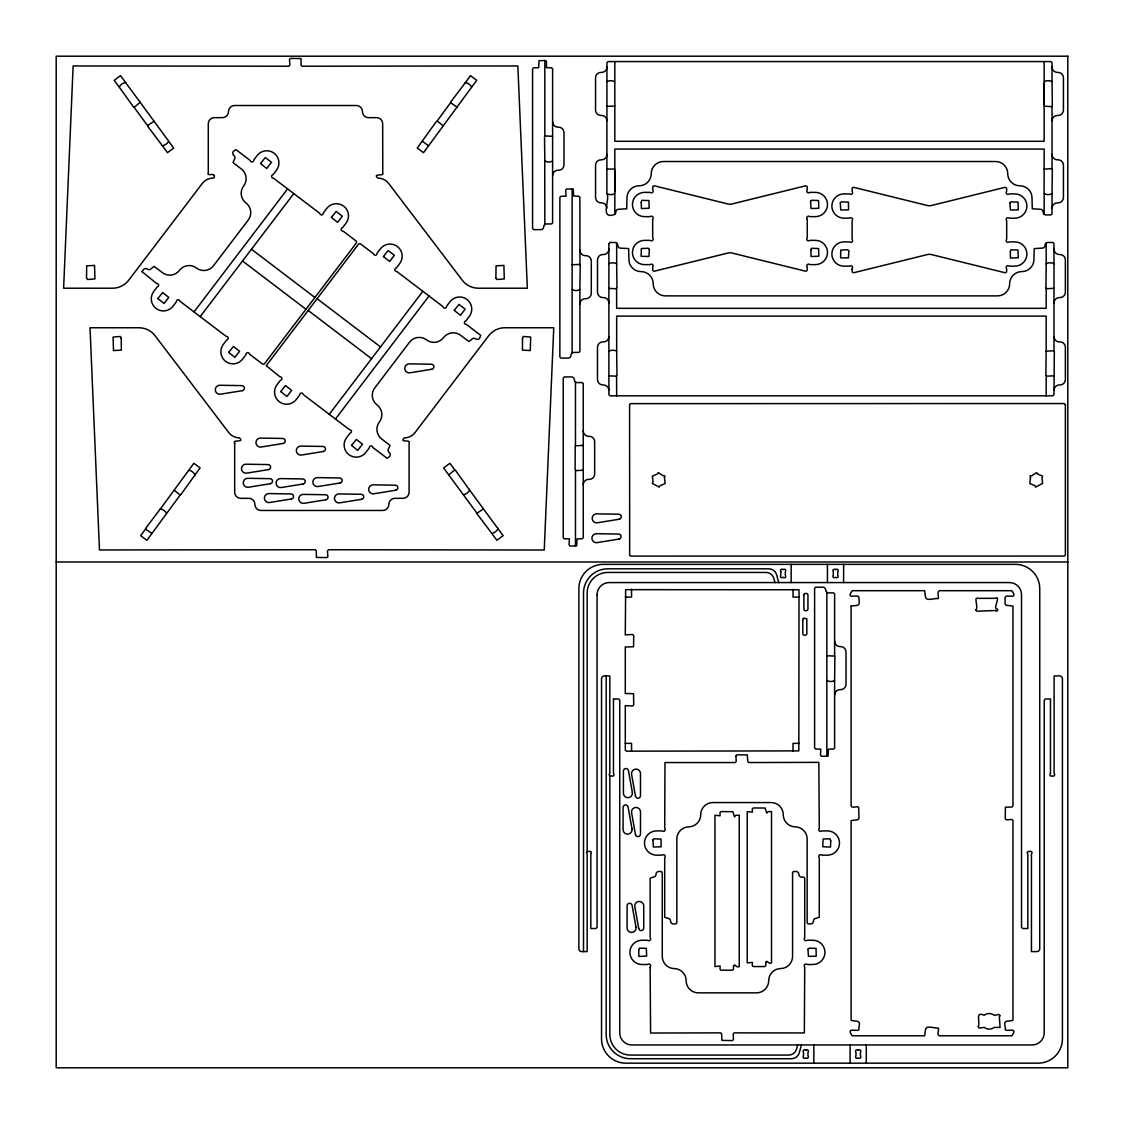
<?xml version="1.0" encoding="UTF-8"?>
<svg xmlns="http://www.w3.org/2000/svg" width="1124" height="1124" viewBox="0 0 1124 1124"><rect width="100%" height="100%" fill="white"/><g stroke="black" fill="none" stroke-linecap="round" stroke-linejoin="round"><path stroke-width="1.5" d="M552.601 136.313L545.618 135.962L544.522 136.805L544.817 159.383C543.609 163.022 554.048 162.868 552.601 159.383L552.601 68.986M572.116 264.772L579.155 264.421L580.195 265.264L579.9 287.842C581.192 291.467 570.823 291.425 572.116 287.842L572.116 188.958M579.97 264.857L579.886 197.304L578.902 196.264L573.647 196.04L573.282 189.155L566.735 188.972L565.751 189.956L566.032 196.152L560.75 196.293L559.878 197.346L559.864 356.884L560.862 358.078L568.168 358.092A2.838 2.838 0 0 0 570.992 355.268A2.838 2.838 0 0 1 573.83 352.43L578.902 352.416L579.9 351.32L579.9 289.556M583.258 430.956L583.244 383.579L582.26 382.61L577.188 382.582A2.838 2.838 0 0 1 574.35 379.757A2.838 2.838 0 0 0 571.526 376.919L564.332 376.933L563.236 378.142L563.236 537.567L564.22 538.761L569.39 538.86L569.095 544.957L570.205 546.053L576.64 545.871L577.076 538.888L582.26 538.761L583.258 537.722L583.258 430.956A5.395 5.395 0 0 0 588.948 436.323A5.395 5.395 0 0 1 594.652 441.704L594.652 473.991A5.381 5.381 0 0 1 589.271 479.372L588.639 479.372A5.381 5.381 0 0 0 583.258 484.753M587.164 851.655L587.164 593.093A20.639 20.639 0 0 1 607.789 572.453L766.034 572.453A8.093 8.093 0 0 1 773.846 578.396L774.984 582.569M606.187 675.917L606.187 1034.431A24.278 24.278 0 0 0 630.466 1058.71L791.479 1058.71A8.093 8.093 0 0 0 799.29 1052.766L801.426 1044.955M1044.154 169.134L1051.305 168.656L1052.331 169.443L1052.05 191.965C1054.115 194.958 1043.508 195.899 1044.098 192.162L1044.154 149.07L614.828 149.07L614.828 192.092C615.699 195.815 605.105 195.112 606.89 192.007L606.932 83.316C604.852 80.338 615.685 79.383 614.828 83.19L614.828 141.287L1044.154 141.287L1044.154 83.19C1043.297 79.383 1054.129 80.338 1052.05 83.316L1052.331 105.839L1051.193 106.64L1044.154 106.162M606.946 81.588L606.946 62.635L608.154 61.567L1050.94 61.567L1052.036 62.747L1052.036 81.588M616.669 351.11L616.669 316.111L1046.191 316.111L1046.149 351.152L1053.258 350.772L1054.326 351.798L1053.975 394.721L1052.766 395.831L609.981 395.817L608.885 394.608L608.885 352.838C606.805 349.395 618.776 349.367 616.669 352.838L616.978 375.29L615.938 376.147L608.955 375.866M608.885 351.11L608.885 265.405C606.805 261.878 618.931 262.061 616.669 265.405L616.978 287.856L615.938 288.713L608.955 288.432M608.885 263.676L608.885 243.683M614.828 81.729L614.828 61.567M625.295 743.371L625.323 750.172L626.504 751.169L798.841 750.888L799.024 589.763L625.647 589.664L625.295 634.835L632.657 634.484L633.739 635.692L633.529 646.792L625.295 646.974L625.295 693.508L633.529 693.677L633.739 704.79L632.657 705.984L625.295 705.647L625.295 743.371L631.562 743.371L631.562 751.169M826.842 655.728L834.893 656.107L834.626 678.798C835.975 682.493 825.536 682.352 826.842 678.798L826.842 592.278M834.626 655.728L834.626 593.964L833.53 592.868L828.557 592.854A2.838 2.838 0 0 1 825.733 590.03A2.838 2.838 0 0 0 822.894 587.192L815.602 587.22L814.605 588.302L814.605 747.839L815.602 749.034L820.773 749.132L820.478 755.23L821.461 756.311L828.009 756.129L828.444 749.16L833.643 749.034L834.626 747.994L834.626 680.512M1044.154 214.263L1044.154 193.553M1052.036 168.993L1052.036 106.288M1053.989 288.362L1046.922 288.713L1045.91 287.913L1046.191 265.405C1043.999 261.92 1056.167 261.892 1053.989 265.405L1053.989 351.11M140.191 102.312L126.576 83.935C126.633 80.029 116.489 86.436 120.296 88.543L133.405 106.85L134.81 106.822L140.191 102.312L167.631 139.755C171.48 141.947 161.013 148.199 161.35 144.364L147.778 126.394L148.227 125.073L154.072 121.266M448.715 474.946L462.329 493.338C463.439 497.567 472.277 489.628 468.61 488.715L455.585 470.492L454.194 470.366L448.715 474.89L443.643 467.921L449.909 463.313L455.051 470.225M608.885 243.669L609.868 242.489L614.954 242.475A2.838 2.838 0 0 1 617.779 245.299A2.838 2.838 0 0 0 620.617 248.137L628.639 248.587L628.906 259.461A12.139 12.139 0 0 0 641.059 271.601A12.139 12.139 0 0 1 653.213 283.74A12.139 12.139 0 0 0 665.352 295.879L997.522 295.879A12.139 12.139 0 0 0 1009.661 283.74A12.139 12.139 0 0 1 1021.8 271.601A12.139 12.139 0 0 0 1033.954 259.461L1034.221 248.587L1042.243 248.137A2.838 2.838 0 0 0 1045.081 245.299A2.838 2.838 0 0 1 1047.919 242.475L1052.991 242.489L1053.933 243.346L1053.989 263.676M483.461 508.919L477.574 512.825L477.222 514.061L490.795 532.031C491.722 536.246 500.812 528.224 497.061 527.423L469.621 490.106M119.285 87.166L114.227 80.296L120.507 75.673L125.621 82.558M168.628 141.245L173.728 148.045L167.448 152.667L162.474 145.755M797.661 1044.955L796.509 1049.114A8.093 8.093 0 0 1 788.711 1055.071L630.466 1055.071A20.639 20.639 0 0 1 609.826 1034.431L609.826 775.869M443.221 125.86L437.742 121.406L436.351 121.518L417.243 148.045L423.523 152.667L470.661 88.543C474.426 86.393 464.17 80.071 464.395 83.935L450.836 101.848L451.174 103.155L457.061 107.047M436.955 121.251L450.78 102.439M465.406 82.544L470.464 75.673L476.731 80.296L471.687 87.166M145.684 528.8L140.626 535.67L146.907 540.293L165.565 514.918C169.401 512.614 158.92 506.46 159.285 510.31L145.713 528.266L146.064 529.516L151.951 533.422M160.409 508.905L187.75 471.602C188.902 467.359 197.669 475.382 194.087 476.211L180.908 494.532L179.517 494.49L174.164 490.204M188.762 470.225L193.848 463.313L200.128 467.921L195.042 474.834M166.577 513.528L180.416 494.715M194.002 311.91L287.589 188.888M200.198 316.631L293.786 193.609M329.248 414.32L422.835 291.299M335.444 419.027L429.031 296.005M614.828 106.162L606.946 106.288M1046.149 351.152L1045.896 375.29L1046.922 376.147L1053.989 375.795M583.173 445.385L575.221 445.835L575.109 469.382L576.219 470.591L583.258 470.239M606.904 169.036L614.786 169.078M616.584 288.432L616.669 308.327L1046.191 308.327L1046.191 288.362M616.584 375.866L616.669 395.831M1046.191 263.676L1046.191 243.051M428.497 145.755L422.343 141.245M56.2 562L1067.8 562M625.295 597.097L631.562 597.097L631.562 589.313M799.29 597.097L793.024 597.097L793.024 589.313M799.29 743.371L793.024 743.371L793.024 751.169M317.066 298.661L380.516 346.923M251.467 249.233L314.903 297.495M308.131 310.421L371.566 358.682M242.517 260.993L305.967 309.255M544.747 161.013L544.817 224.547M498.087 528.8L503.131 535.67L496.864 540.293L491.806 533.422M463.341 494.715L477.18 513.528M133.911 107.047L147.75 125.86M778.763 582.569L776.614 574.757A8.093 8.093 0 0 0 768.816 568.814L607.789 568.814A24.278 24.278 0 0 0 583.511 593.093L583.511 951.592M552.601 68.943L551.715 67.819L546.419 67.665L546.517 61.483L545.323 60.499L538.986 60.696L538.705 67.735L533.563 67.791L532.579 68.887L532.579 228.523L533.675 229.633L540.869 229.633A2.838 2.838 0 0 0 543.707 226.795A2.838 2.838 0 0 1 546.531 223.971L551.617 223.943L552.601 222.861L552.601 161.097M1052.036 193.693L1051.994 214.052L1050.94 214.923L1045.966 214.923A2.838 2.838 0 0 1 1043.142 212.099A2.838 2.838 0 0 0 1040.304 209.261L1032.282 208.811L1032.015 197.936A12.139 12.139 0 0 0 1019.875 185.797A12.139 12.139 0 0 1 1007.736 173.658A12.139 12.139 0 0 0 995.597 161.519L663.385 161.519A12.139 12.139 0 0 0 651.246 173.658A12.139 12.139 0 0 1 639.106 185.797A12.139 12.139 0 0 0 626.967 197.936L626.7 208.811L618.678 209.261A2.838 2.838 0 0 0 615.84 212.099A2.838 2.838 0 0 1 613.016 214.923C599.963 218.702 610.36 198.737 606.946 193.693M1046.191 375.795L1046.191 395.831M1044.154 61.567L1044.154 81.729M1044.266 83.316L1044.266 104.56M866.295 1044.955L866.295 1063.164M850.109 1044.955L850.109 1063.164M843.618 564.36L843.618 582.569M827.433 564.36L827.433 582.569M826.842 680.512L826.842 756.326M813.846 1044.955L813.846 1063.164M791.17 564.36L791.17 582.569M616.669 243.051L616.669 263.676M614.716 170.722L614.716 191.965M614.828 193.553L614.828 214.263M575.474 382.005L575.474 445.455M575.474 470.239L575.474 546.067M572.116 289.556L572.116 353.006M544.817 60.499L544.817 136.313M579.9 250.273A5.381 5.381 0 0 0 585.281 255.654L585.913 255.654A5.381 5.381 0 0 1 591.294 261.021L591.294 293.308A5.395 5.395 0 0 1 585.59 298.689A5.395 5.395 0 0 0 579.9 304.07M552.601 121.799A5.381 5.381 0 0 0 557.982 127.181L558.614 127.181A5.381 5.381 0 0 1 563.995 132.562L563.995 164.849A5.395 5.395 0 0 1 558.291 170.23A5.395 5.395 0 0 0 552.601 175.611M834.626 641.214A5.395 5.395 0 0 0 840.331 646.595A5.395 5.395 0 0 1 846.021 651.976L846.021 684.263A5.381 5.381 0 0 1 840.64 689.644L840.007 689.644A5.381 5.381 0 0 0 834.64 695.025M608.885 390.323A5.395 5.395 0 0 0 603.181 384.942A5.395 5.395 0 0 1 597.49 379.561L597.49 347.288A5.381 5.381 0 0 1 602.871 341.907L603.504 341.907A5.381 5.381 0 0 0 608.885 336.526M608.885 302.96A5.395 5.395 0 0 0 603.181 297.579A5.395 5.395 0 0 1 597.49 292.198L597.49 259.911A5.381 5.381 0 0 1 602.871 254.53L603.504 254.53A5.381 5.381 0 0 0 608.885 249.149M1053.989 336.638A5.381 5.381 0 0 0 1059.37 341.907L1059.988 341.907A5.381 5.381 0 0 1 1065.369 347.288L1065.369 379.561A5.395 5.395 0 0 1 1059.679 384.942A5.395 5.395 0 0 0 1053.989 390.323M1053.989 249.275A5.381 5.381 0 0 0 1059.37 254.53L1059.988 254.53A5.381 5.381 0 0 1 1065.369 259.911L1065.369 292.198A5.395 5.395 0 0 1 1059.679 297.579A5.395 5.395 0 0 0 1053.989 302.96M606.932 208.123A5.381 5.381 0 0 0 601.565 202.868L600.933 202.868A5.381 5.381 0 0 1 595.551 197.487L595.551 165.2A5.395 5.395 0 0 1 601.242 159.819A5.395 5.395 0 0 0 606.946 154.438M606.932 120.718A5.381 5.381 0 0 0 601.565 115.463L600.933 115.463A5.381 5.381 0 0 1 595.551 110.082L595.551 77.795A5.395 5.395 0 0 1 601.242 72.414A5.395 5.395 0 0 0 606.946 67.033M1052.036 154.438A5.395 5.395 0 0 0 1057.74 159.819A5.395 5.395 0 0 1 1063.43 165.2L1063.43 197.487A5.381 5.381 0 0 1 1058.049 202.868L1057.417 202.868A5.381 5.381 0 0 0 1052.036 208.249M1052.05 67.033A5.395 5.395 0 0 0 1057.74 72.414A5.395 5.395 0 0 1 1063.43 77.795L1063.43 110.082A5.381 5.381 0 0 1 1058.049 115.463L1057.417 115.463A5.381 5.381 0 0 0 1052.05 120.718M121.251 338.408L121.336 350.154L113.482 350.548L113.088 337.045L120.507 336.483L121.251 338.408M157.838 298.548L164.048 303.494L168.783 297.396L162.671 292.563L157.838 298.548M214.347 175.639L214.291 177.55L213.138 178.07A13.6 13.6 0 0 0 202.32 183.423L128.684 280.227A20.232 20.232 0 0 1 112.583 288.208L63.618 288.208L73.13 65.951L288.742 66.232L289.908 65.15L289.458 59.263L290.624 58.378L301.007 58.574L301.063 65.206L302.23 66.232L517.841 65.951L527.353 288.208L478.388 288.208A20.232 20.232 0 0 1 462.287 280.227L388.651 183.423A13.6 13.6 0 0 0 377.833 178.07C371.988 172.829 384.773 176.777 382.764 172.843L382.68 123.724A6.07 6.07 0 0 0 376.61 117.655L368.517 117.655A6.07 6.07 0 0 1 362.448 111.585A6.07 6.07 0 0 0 356.378 105.515L234.579 105.515A6.07 6.07 0 0 0 228.509 111.585A6.07 6.07 0 0 1 222.44 117.655L214.347 117.655A6.07 6.07 0 0 0 208.277 123.724L208.277 172.759C206.17 176.609 213.855 172.801 214.347 175.639M228.664 352.43L234.874 357.362L239.595 351.278L233.399 346.445L228.664 352.43M234.677 443.207L234.677 492.256A6.07 6.07 0 0 0 240.747 498.325L248.84 498.325A6.07 6.07 0 0 1 254.909 504.395A6.07 6.07 0 0 0 260.979 510.465L382.778 510.465A6.07 6.07 0 0 0 388.848 504.395A6.07 6.07 0 0 1 394.917 498.325L403.01 498.325A6.07 6.07 0 0 0 409.08 492.256L409.08 443.207C411.567 438.894 398.767 443.32 404.219 437.896A13.6 13.6 0 0 0 415.051 432.543L488.687 335.739A20.232 20.232 0 0 1 504.788 327.758L553.753 327.758L544.241 550.015L328.615 549.734L327.449 550.83L327.899 556.703L326.733 557.588L316.364 557.392L316.308 550.76L315.142 549.734L99.474 549.959L90.018 327.758L138.969 327.758A20.232 20.232 0 0 1 155.084 335.739L228.72 432.543A13.6 13.6 0 0 0 239.538 437.896C244.92 443.179 232.022 438.964 234.677 443.207M260.557 163.528L266.753 168.474L271.474 162.263L265.278 157.557L260.557 163.528M280.733 391.559L286.929 396.491L291.65 390.295L285.454 385.574L280.733 391.559M331.369 217.41L337.579 222.341L342.314 216.258L336.216 211.424L331.369 217.41M351.545 445.427L357.755 450.373L362.476 444.163L356.392 439.442L351.559 445.315M383.439 256.539L389.649 261.471L394.355 255.274L388.159 250.554L383.439 256.539M454.265 310.407L460.475 315.352L465.181 309.142L458.985 304.435L454.279 310.294M522.505 338.408L522.435 350.154L530.275 350.548L530.668 337.045L523.25 336.483L522.505 338.408M597.069 594.708L597.069 927.314L595.959 928.522L590.803 928.536L590.803 853.903A1.419 1.419 0 0 0 591.069 851.922A1.419 1.419 0 0 0 589.074 851.655L588.878 851.655A1.419 1.419 0 0 0 586.897 851.922A1.419 1.419 0 0 0 587.164 853.903L587.164 951.592L581.698 951.592A2.838 2.838 0 0 1 578.86 948.768L578.86 588.639A24.278 24.278 0 0 1 603.138 564.36L1015.464 564.36A24.278 24.278 0 0 1 1039.742 588.639L1039.742 948.768A2.838 2.838 0 0 1 1036.918 951.592L1031.453 951.592L1031.453 853.903A1.419 1.419 0 0 0 1031.72 851.922A1.419 1.419 0 0 0 1029.739 851.655L1029.528 851.655A1.419 1.419 0 0 0 1027.547 851.922A1.419 1.419 0 0 0 1027.814 853.903L1027.814 928.536L1022.756 928.536L1021.533 927.314L1021.533 594.708A12.139 12.139 0 0 0 1009.394 582.569L609.208 582.569A12.139 12.139 0 0 0 597.069 594.708M613.465 698.988L613.465 773.621A1.419 1.419 0 0 1 613.732 775.602A1.419 1.419 0 0 1 611.751 775.869L611.54 775.869A1.419 1.419 0 0 1 609.559 775.602A1.419 1.419 0 0 1 609.826 773.621L609.826 675.917L604.361 675.917A2.838 2.838 0 0 0 601.537 678.756L601.537 1038.885A24.278 24.278 0 0 0 625.815 1063.164L1038.14 1063.164A24.278 24.278 0 0 0 1062.419 1038.885L1062.419 678.756A2.838 2.838 0 0 0 1059.581 675.917L1054.115 675.917L1054.115 773.621A1.419 1.419 0 0 1 1054.382 775.602A1.419 1.419 0 0 1 1052.401 775.869L1052.205 775.869A1.419 1.419 0 0 1 1050.209 775.602A1.419 1.419 0 0 1 1050.476 773.621L1050.476 698.988L1045.306 698.988L1044.21 700.196L1044.21 1032.816A12.139 12.139 0 0 1 1032.071 1044.955L631.885 1044.955A12.139 12.139 0 0 1 619.745 1032.816L619.745 700.196L618.748 699.002L613.465 698.988M638.713 950.202L638.882 956.412L646.637 956.102L646.328 948.347L639.317 948.164L638.713 950.202M641.242 202.334L641.425 208.544L649.18 208.235L648.955 200.55L641.734 200.325L641.242 202.334M650.136 967.581L650.585 1033.04L720.568 1032.858L721.65 1033.869L721.903 1040.388L732.286 1040.599L733.452 1039.714L733.199 1033.925L734.281 1032.858L804.348 1032.956L804.714 967.581A1.756 1.756 0 0 0 804.447 966.668A1.756 1.756 0 0 1 806.863 964.266A1.756 1.756 0 0 0 807.777 964.518L812.807 964.518A12.139 12.139 0 0 0 824.946 952.379A12.139 12.139 0 0 0 812.807 940.24L807.777 940.24A1.756 1.756 0 0 0 806.863 940.493A1.756 1.756 0 0 1 804.461 938.09A1.756 1.756 0 0 0 804.714 937.177L804.714 878.336L804.053 877.254L801.679 877.113A2.838 2.838 0 0 1 798.841 874.289A2.838 2.838 0 0 0 796.017 871.451L793.333 871.536L792.575 872.674L792.575 956.426A12.139 12.139 0 0 1 780.632 968.565A12.139 12.139 0 0 0 768.704 980.704A12.139 12.139 0 0 1 756.564 992.843L698.285 992.843A12.139 12.139 0 0 1 686.146 980.704A12.139 12.139 0 0 0 674.217 968.565A12.139 12.139 0 0 1 662.275 956.426L662.275 872.674L661.516 871.536L658.833 871.451A2.838 2.838 0 0 0 656.009 874.289A2.838 2.838 0 0 1 653.17 877.113L650.136 878.223L650.136 937.177A1.756 1.756 0 0 0 650.389 938.09A1.756 1.756 0 0 1 647.986 940.493A1.756 1.756 0 0 0 647.073 940.24L642.043 940.24A12.139 12.139 0 0 0 629.904 952.379A12.139 12.139 0 0 0 642.043 964.518L647.073 964.518A1.756 1.756 0 0 0 647.986 964.266A1.756 1.756 0 0 1 650.389 966.668A1.756 1.756 0 0 0 650.136 967.581M664.467 477.897L665.155 483.517L659.943 485.737L659.212 487.128L652.299 483.404L653.044 481.76L652.356 476.126L657.568 473.907L658.228 472.558L663.286 475.845L664.902 475.817L664.467 477.897M735.925 756.031L736.22 761.482L735.068 762.55L664.972 762.55L664.706 827.812A1.756 1.756 0 0 0 664.958 828.725A1.756 1.756 0 0 1 662.556 831.142A1.756 1.756 0 0 0 661.643 830.889L656.613 830.889A12.139 12.139 0 0 0 644.473 843.028A12.139 12.139 0 0 0 656.613 855.167L661.643 855.167A1.756 1.756 0 0 0 662.556 854.914A1.756 1.756 0 0 1 664.958 857.317A1.756 1.756 0 0 0 664.706 858.23L664.706 917.184L667.74 918.294A2.838 2.838 0 0 1 670.578 921.118A2.838 2.838 0 0 0 673.402 923.956L676.072 923.872L676.845 922.734L676.845 838.982A12.139 12.139 0 0 1 688.787 826.842A12.139 12.139 0 0 0 700.716 814.703A12.139 12.139 0 0 1 712.855 802.564L771.12 802.564A12.139 12.139 0 0 1 783.259 814.703A12.139 12.139 0 0 0 795.202 826.842A12.139 12.139 0 0 1 807.144 838.982L807.144 922.734L807.903 923.872L810.573 923.956A2.838 2.838 0 0 0 813.411 921.118A2.838 2.838 0 0 1 816.249 918.294L819.27 917.184L819.284 858.23A1.756 1.756 0 0 0 819.017 857.317A1.756 1.756 0 0 1 821.433 854.914A1.756 1.756 0 0 0 822.346 855.167L827.362 855.167A12.139 12.139 0 0 0 839.502 843.028A12.139 12.139 0 0 0 827.362 830.889L822.346 830.889A1.756 1.756 0 0 0 821.433 831.142A1.756 1.756 0 0 1 819.017 828.725A1.756 1.756 0 0 0 819.284 827.812L818.834 762.367L748.851 762.55L747.769 761.538L747.291 754.892L736.908 754.836L735.925 756.031M780.857 571.624L780.857 575.305A1.419 1.419 0 0 0 780.857 577.3A1.419 1.419 0 0 0 782.852 577.3L783.302 577.3A1.419 1.419 0 0 0 785.311 577.3A1.419 1.419 0 0 0 785.311 575.305L785.311 571.624A1.419 1.419 0 0 0 785.311 569.615A1.419 1.419 0 0 0 783.302 569.615L782.852 569.615A1.419 1.419 0 0 0 780.857 569.615A1.419 1.419 0 0 0 780.857 571.624M802.803 619.282L802.803 633.852C802.957 635.734 806.709 635.734 806.849 633.852L806.807 618.945L803.913 618.074L802.803 619.169M803.899 594.765L803.899 609.334C804.039 611.231 807.791 611.231 807.945 609.334L807.945 594.765C807.791 592.868 804.053 592.91 803.899 594.765M807.257 219.714L807.257 237.29A1.756 1.756 0 0 1 807.004 238.204A1.756 1.756 0 0 0 809.406 240.62A1.756 1.756 0 0 1 810.32 240.353L815.35 240.353A12.139 12.139 0 0 1 827.489 252.493A12.139 12.139 0 0 1 815.35 264.632L810.32 264.632A1.756 1.756 0 0 1 809.406 264.379A1.756 1.756 0 0 0 807.004 266.795A1.756 1.756 0 0 1 807.257 267.709L807.187 270.462L805.81 271.249L731.907 253.012A8.093 8.093 0 0 0 728.029 253.012L654.182 271.235L652.777 270.519L652.679 267.709A1.756 1.756 0 0 1 652.932 266.795A1.756 1.756 0 0 0 650.529 264.379A1.756 1.756 0 0 1 649.616 264.632L644.586 264.632A12.139 12.139 0 0 1 632.447 252.493A12.139 12.139 0 0 1 644.586 240.353L649.616 240.353A1.756 1.756 0 0 1 650.529 240.62A1.756 1.756 0 0 0 652.932 238.204A1.756 1.756 0 0 1 652.679 237.29L652.679 219.714A1.756 1.756 0 0 1 652.932 218.801A1.756 1.756 0 0 0 650.529 216.398A1.756 1.756 0 0 1 649.616 216.651L644.586 216.651A12.139 12.139 0 0 1 632.447 204.512A12.139 12.139 0 0 1 644.586 192.373L649.616 192.373A1.756 1.756 0 0 1 650.529 192.625A1.756 1.756 0 0 0 652.932 190.223A1.756 1.756 0 0 1 652.679 189.31L652.777 186.486L654.126 185.769L728.029 203.992A8.093 8.093 0 0 0 731.907 203.992L805.81 185.769L807.158 186.486L807.257 189.31A1.756 1.756 0 0 1 807.004 190.223A1.756 1.756 0 0 0 809.406 192.625A1.756 1.756 0 0 1 810.32 192.373L815.35 192.373A12.139 12.139 0 0 1 827.489 204.512A12.139 12.139 0 0 1 815.35 216.651L810.32 216.651A1.756 1.756 0 0 1 809.406 216.398A1.756 1.756 0 0 0 807.004 218.801A1.756 1.756 0 0 1 807.257 219.714M810.896 250.315L811.064 256.525L818.834 256.216L818.609 248.53L811.388 248.306L810.896 250.315M830.706 840.85L830.538 847.06L822.782 846.751L823.091 838.982L830.102 838.799L830.706 840.85M851.107 606.117L851.107 805.852C851.795 809.294 859.677 804.573 858.708 808.367C858.778 821.728 860.956 819.031 851.107 820.618L851.107 1020.367C857.275 1021.913 861.167 1019.356 858.722 1028.362C861.054 1033.659 844.307 1025.481 852.329 1035.794L924.659 1035.794C925.965 1027.42 923.914 1025.805 936.517 1028.095C941.406 1026.437 935.449 1035.12 939.425 1035.794L1011.755 1035.794C1019.777 1025.481 1002.692 1033.63 1005.46 1028.263C1003.086 1019.327 1006.697 1021.913 1012.963 1020.367L1012.963 820.618L1011.979 819.424L1006.331 819.86L1005.235 818.651L1005.404 807.215L1011.979 807.046L1012.963 805.852L1012.963 606.117C1003.634 604.459 1005.334 607.325 1005.081 597.645C1005.446 593.135 1019.004 600.694 1011.867 590.69L939.425 590.69C935.871 591.828 940.957 600.708 936.545 598.418C924.069 600.609 925.951 599.303 924.659 590.69L852.329 590.69C844.475 600.876 859.537 592.812 858.891 597.898C859.958 606.651 858.764 605.091 851.121 606.005M852.104 269.226L852.203 272.05L853.538 272.781L927.455 254.544A8.093 8.093 0 0 1 931.332 254.544L1005.235 272.781L1006.584 272.05L1006.683 269.226A1.756 1.756 0 0 0 1006.416 268.313A1.756 1.756 0 0 1 1008.832 265.91A1.756 1.756 0 0 0 1009.745 266.163L1014.761 266.163A12.139 12.139 0 0 0 1026.9 254.024A12.139 12.139 0 0 0 1014.761 241.885L1009.745 241.885A1.756 1.756 0 0 0 1008.832 242.138A1.756 1.756 0 0 1 1006.416 239.735A1.756 1.756 0 0 0 1006.683 238.822L1006.683 221.245A1.756 1.756 0 0 0 1006.416 220.332A1.756 1.756 0 0 1 1008.832 217.93A1.756 1.756 0 0 0 1009.745 218.182L1014.761 218.182A12.139 12.139 0 0 0 1026.9 206.043A12.139 12.139 0 0 0 1014.761 193.904L1009.745 193.904A1.756 1.756 0 0 0 1008.832 194.157A1.756 1.756 0 0 1 1006.416 191.754A1.756 1.756 0 0 0 1006.683 190.841L1006.584 188.017L1005.165 187.301L931.332 205.523A8.093 8.093 0 0 1 927.455 205.523L853.538 187.287L852.203 188.017L852.104 190.841A1.756 1.756 0 0 0 852.357 191.754A1.756 1.756 0 0 1 849.955 194.157A1.756 1.756 0 0 0 849.041 193.904L844.012 193.904A12.139 12.139 0 0 0 831.872 206.043A12.139 12.139 0 0 0 844.012 218.182L849.041 218.182A1.756 1.756 0 0 0 849.955 217.93A1.756 1.756 0 0 1 852.357 220.332A1.756 1.756 0 0 0 852.104 221.245L852.104 238.822A1.756 1.756 0 0 0 852.357 239.735A1.756 1.756 0 0 1 849.955 242.138A1.756 1.756 0 0 0 849.041 241.885L844.012 241.885A12.139 12.139 0 0 0 831.872 254.024A12.139 12.139 0 0 0 844.012 266.163L849.041 266.163A1.756 1.756 0 0 0 849.955 265.91A1.756 1.756 0 0 1 852.357 268.313A1.756 1.756 0 0 0 852.104 269.226M975.787 609.967L976.953 611.217L995.428 610.515C996.524 612.552 998.997 609.587 997.086 608.927C992.408 609.306 1001.4 594.793 995.457 598.305L978.105 598.375C973.047 596.001 979.004 608.196 975.801 609.896M978.259 1026.844L979.355 1028.095L984.273 1027.392A7.896 7.896 0 0 0 994.192 1027.392L1000.079 1027.434L999.348 1016.925L1000.205 1015.717L999.039 1014.551L994.192 1015.253A7.896 7.896 0 0 0 984.273 1015.253C974.564 1011.277 980.549 1020.929 978.259 1026.844M1010.321 251.846L1010.49 258.056L1018.26 257.747L1017.937 249.992L1010.926 249.795L1010.321 251.846M1030.483 477.897L1029.795 483.517L1035.007 485.737L1035.668 487.099L1042.65 483.404L1041.906 477.897L1042.594 476.126L1037.382 473.907L1036.721 472.558L1031.663 475.845L1030.104 475.775L1030.483 477.897M1065.369 404.766L1065.369 554.891L1064.498 556.057L630.789 556.099L629.665 555.326L629.581 404.766L630.339 403.642L1064.161 403.544L1065.369 404.766M733.494 966.106L733.565 969.239L732.384 970.223L720.948 970.195L720.02 969.352L720.091 965.994L714.962 966.57L714.962 815.237L720.091 815.827L719.992 812.582L721.06 811.598L732.834 811.683L734.478 816.853L735.869 815.307L739.241 815.237L739.241 966.57C736.009 968.523 735.012 962.706 733.494 966.036M765.767 962.453L765.823 965.699L764.671 966.57L753.235 966.542L752.279 965.586L752.434 962.383L747.235 962.931L747.235 811.584L752.363 812.174L752.279 808.929L753.347 807.959L765.107 808.03L766.751 813.214L768.128 811.584L771.514 811.584L771.514 962.931C768.479 964.87 766.947 959.025 765.781 962.383M142.074 271.713L156.208 283.164A1.756 1.756 0 0 0 157.093 283.501A1.756 1.756 0 0 1 157.543 286.887A1.756 1.756 0 0 0 156.784 287.463L153.749 291.453A12.139 12.139 0 0 0 156.067 308.468A12.139 12.139 0 0 0 173.068 306.149L176.117 302.159A1.756 1.756 0 0 0 176.468 301.274A1.756 1.756 0 0 1 179.84 300.81A1.756 1.756 0 0 0 180.416 301.569L225.783 336.076A1.756 1.756 0 0 0 226.655 336.427A1.756 1.756 0 0 1 227.118 339.813A1.756 1.756 0 0 0 226.36 340.375L223.325 344.38A12.139 12.139 0 0 0 225.629 361.394A12.139 12.139 0 0 0 242.643 359.076L245.692 355.086A1.756 1.756 0 0 0 246.03 354.2A1.756 1.756 0 0 1 249.416 353.737A1.756 1.756 0 0 0 249.978 354.496L262.763 364.218L264.379 363.923L356.561 242.742L356.35 241.196L343.565 231.474A1.756 1.756 0 0 0 342.68 231.123A1.756 1.756 0 0 1 342.23 227.75A1.756 1.756 0 0 0 342.989 227.174L346.023 223.17A12.139 12.139 0 0 0 343.719 206.17A12.139 12.139 0 0 0 326.705 208.474L323.656 212.478A1.756 1.756 0 0 0 323.319 213.363A1.756 1.756 0 0 1 319.933 213.813A1.756 1.756 0 0 0 319.357 213.054L274.003 178.547A1.756 1.756 0 0 0 273.118 178.196A1.756 1.756 0 0 1 272.654 174.824A1.756 1.756 0 0 0 273.413 174.248L276.448 170.258A12.139 12.139 0 0 0 274.144 153.243A12.139 12.139 0 0 0 257.129 155.548L254.094 159.552A1.756 1.756 0 0 0 253.743 160.437A1.756 1.756 0 0 1 250.357 160.887A1.756 1.756 0 0 0 249.795 160.142L235.942 149.632L233.328 151.417A2.838 2.838 0 0 0 233.862 155.393A2.838 2.838 0 0 1 234.41 159.369L233.047 162.601L241.337 168.965A12.139 12.139 0 0 1 243.655 185.966A12.139 12.139 0 0 0 245.973 202.98A12.139 12.139 0 0 1 248.292 219.995L213.504 265.728A12.139 12.139 0 0 1 196.475 268.032A12.139 12.139 0 0 0 179.461 270.35A12.139 12.139 0 0 1 162.46 272.654L154.114 266.374L151.361 268.538A2.838 2.838 0 0 1 147.385 269.072A2.838 2.838 0 0 0 143.422 269.62L142.074 271.713M266.304 365.736L279.469 376.442A1.756 1.756 0 0 0 280.354 376.793A1.756 1.756 0 0 1 280.817 380.179A1.756 1.756 0 0 0 280.059 380.741L277.01 384.745A12.139 12.139 0 0 0 279.328 401.76A12.139 12.139 0 0 0 296.329 399.442L299.377 395.437A1.756 1.756 0 0 0 299.729 394.566A1.756 1.756 0 0 1 303.101 394.103A1.756 1.756 0 0 0 303.677 394.861L349.044 429.368A1.756 1.756 0 0 0 349.929 429.719A1.756 1.756 0 0 1 350.379 433.091A1.756 1.756 0 0 0 349.62 433.667L346.585 437.672A12.139 12.139 0 0 0 348.89 454.672A12.139 12.139 0 0 0 365.904 452.368L368.953 448.364A1.756 1.756 0 0 0 369.29 447.478A1.756 1.756 0 0 1 372.676 447.029A1.756 1.756 0 0 0 373.252 447.788L387.092 458.297L389.705 456.499A2.838 2.838 0 0 0 389.171 452.522A2.838 2.838 0 0 1 388.637 448.56L390.056 445.427L381.696 438.964A12.139 12.139 0 0 1 379.378 421.95A12.139 12.139 0 0 0 377.074 404.935A12.139 12.139 0 0 1 374.756 387.921L409.543 342.188A12.139 12.139 0 0 1 426.558 339.884A12.139 12.139 0 0 0 443.573 337.579A12.139 12.139 0 0 1 460.587 335.261L468.933 341.555L471.687 339.378A2.838 2.838 0 0 1 475.649 338.844A2.838 2.838 0 0 0 479.625 338.31L480.651 335.303L466.825 324.766A1.756 1.756 0 0 0 465.954 324.415A1.756 1.756 0 0 1 465.491 321.028A1.756 1.756 0 0 0 466.249 320.466L469.284 316.462A12.139 12.139 0 0 0 466.98 299.448A12.139 12.139 0 0 0 449.965 301.766L446.916 305.77A1.756 1.756 0 0 0 446.579 306.641A1.756 1.756 0 0 1 443.193 307.105A1.756 1.756 0 0 0 442.631 306.346L397.264 271.839A1.756 1.756 0 0 0 396.379 271.488A1.756 1.756 0 0 1 395.915 268.116A1.756 1.756 0 0 0 396.674 267.54L399.723 263.536A12.139 12.139 0 0 0 397.404 246.535A12.139 12.139 0 0 0 380.39 248.84L377.355 252.844A1.756 1.756 0 0 0 377.004 253.729A1.756 1.756 0 0 1 373.632 254.179A1.756 1.756 0 0 0 373.056 253.42L360.27 243.711L358.725 243.908L266.318 365.609M86.52 278.204L87.644 279.511L94.936 278.921L94.542 265.419L86.689 265.826L86.52 278.204M495.867 278.204L496.977 279.511L504.283 278.921L503.889 265.419L496.035 265.826L495.867 278.204M649.391 249.458L648.955 256.469L641.172 256.314L641.326 248.53L648.309 248.249L649.391 249.458M810.544 201.351L810.98 208.488L818.764 208.333L818.609 200.55L811.626 200.269L810.559 201.224M840.316 202.882L840.752 210.005L848.536 209.851L848.465 202.151L841.398 201.8L840.316 202.882M848.817 250.989L848.465 257.916L840.597 257.832L840.752 250.062L847.735 249.781L848.817 250.989M1009.97 202.882L1010.406 210.005L1018.189 209.851L1018.119 202.151L1011.052 201.8L1009.97 202.882M652.932 839.867L653.353 846.99L661.137 846.836L661.067 839.136L654.013 838.785L652.932 839.867M808.001 949.218L808.437 956.355L816.221 956.201L816.066 948.417L809.083 948.136L808.001 949.218M242.334 390.66L220.501 394.201A4.496 4.496 0 0 1 215.302 390.084A4.496 4.496 0 0 1 219.868 385.265L241.969 385.63A2.529 2.529 0 0 1 242.334 390.66M431.799 369.262L409.979 372.803A4.496 4.496 0 0 1 404.766 368.686A4.496 4.496 0 0 1 409.333 363.867L431.433 364.232A2.529 2.529 0 0 1 431.799 369.262M282.995 443.488L261.161 447.015A4.496 4.496 0 0 1 255.963 442.898A4.496 4.496 0 0 1 260.515 438.079L282.63 438.444A2.529 2.529 0 0 1 282.995 443.488M323.375 451.483L301.555 455.023A4.496 4.496 0 0 1 296.343 450.907A4.496 4.496 0 0 1 300.909 446.088L323.01 446.453A2.529 2.529 0 0 1 323.375 451.483M268.51 469.607L246.676 473.134A4.496 4.496 0 0 1 241.477 469.031A4.496 4.496 0 0 1 246.044 464.212L268.144 464.577A2.529 2.529 0 0 1 268.51 469.607M270.294 483.713L248.474 487.24A4.496 4.496 0 0 1 243.276 483.123A4.496 4.496 0 0 1 247.828 478.304L269.929 478.669A2.529 2.529 0 0 1 270.294 483.713M303.129 483.98L281.295 487.521A4.496 4.496 0 0 1 276.097 483.404A4.496 4.496 0 0 1 280.649 478.585L302.763 478.95A2.529 2.529 0 0 1 303.129 483.98M339.912 483.011L318.092 486.537A4.496 4.496 0 0 1 312.894 482.421A4.496 4.496 0 0 1 317.446 477.616L339.546 477.967A2.529 2.529 0 0 1 339.912 483.011M291.439 498.972L269.605 502.512A4.496 4.496 0 0 1 264.407 498.396A4.496 4.496 0 0 1 268.959 493.577L291.074 493.942A2.529 2.529 0 0 1 291.439 498.972M325.82 499.787L303.986 503.313A4.496 4.496 0 0 1 298.787 499.211A4.496 4.496 0 0 1 303.354 494.391L325.454 494.743A2.529 2.529 0 0 1 325.82 499.787M395.718 490.233L373.899 493.773A4.496 4.496 0 0 1 368.686 489.657A4.496 4.496 0 0 1 373.252 484.837L395.353 485.203A2.529 2.529 0 0 1 395.718 490.233M361.492 499.323L339.673 502.849A4.496 4.496 0 0 1 334.474 498.733A4.496 4.496 0 0 1 339.026 493.928L361.141 494.279A2.529 2.529 0 0 1 361.492 499.323M619.212 519.246L597.392 522.772A4.496 4.496 0 0 1 592.193 518.67A4.496 4.496 0 0 1 596.746 513.851L618.846 514.216A2.529 2.529 0 0 1 619.212 519.246M618.973 539.084L597.153 542.625A4.496 4.496 0 0 1 591.941 538.508A4.496 4.496 0 0 1 596.507 533.689L618.607 534.055A2.529 2.529 0 0 1 618.973 539.084M1067.8 56.2L56.2 56.2L56.2 1067.8L1067.8 1067.8L1067.8 56.2M835.75 569.615L835.301 569.615A1.419 1.419 0 0 0 833.306 569.615A1.419 1.419 0 0 0 833.306 571.624L833.306 575.305A1.419 1.419 0 0 0 833.306 577.3A1.419 1.419 0 0 0 835.301 577.3L835.75 577.3A1.419 1.419 0 0 0 837.759 577.3A1.419 1.419 0 0 0 837.759 575.305L837.759 571.624A1.419 1.419 0 0 0 837.759 569.615A1.419 1.419 0 0 0 835.75 569.615M805.964 1050.209L805.529 1050.209A1.419 1.419 0 0 0 803.519 1050.209A1.419 1.419 0 0 0 803.519 1052.219L803.519 1055.9A1.419 1.419 0 0 0 803.519 1057.909A1.419 1.419 0 0 0 805.529 1057.909L805.964 1057.909A1.419 1.419 0 0 0 807.973 1057.909A1.419 1.419 0 0 0 807.973 1055.9L807.973 1052.219A1.419 1.419 0 0 0 807.973 1050.209A1.419 1.419 0 0 0 805.964 1050.209M858.427 1050.209L857.977 1050.209A1.419 1.419 0 0 0 855.968 1050.209A1.419 1.419 0 0 0 855.968 1052.219L855.968 1055.9A1.419 1.419 0 0 0 855.968 1057.909A1.419 1.419 0 0 0 857.977 1057.909L858.427 1057.909A1.419 1.419 0 0 0 860.422 1057.909A1.419 1.419 0 0 0 860.422 1055.9L860.422 1052.219A1.419 1.419 0 0 0 860.422 1050.209A1.419 1.419 0 0 0 858.427 1050.209M635.467 796.157L631.576 774.394A4.496 4.496 0 0 1 635.608 769.125A4.496 4.496 0 0 1 640.497 773.593L640.497 795.708A2.529 2.529 0 0 1 635.467 796.157M632.334 792.378L628.442 770.614A2.529 2.529 0 0 0 623.413 771.064L623.413 793.179A4.496 4.496 0 0 0 628.302 797.647A4.496 4.496 0 0 0 632.334 792.378M635.467 834.514L631.576 812.75A4.496 4.496 0 0 1 635.608 807.482A4.496 4.496 0 0 1 640.497 811.949L640.497 834.064A2.529 2.529 0 0 1 635.467 834.514M631.983 828.824L628.105 807.06A2.529 2.529 0 0 0 623.075 807.51L623.075 829.61A4.496 4.496 0 0 0 627.965 834.092A4.496 4.496 0 0 0 631.983 828.824M638.713 928.494L634.821 906.731A4.496 4.496 0 0 1 638.839 901.462A4.496 4.496 0 0 1 643.743 905.93L643.743 928.045A2.529 2.529 0 0 1 638.713 928.494M636.001 927.145L632.11 905.382A2.529 2.529 0 0 0 627.08 905.832L627.08 927.946A4.496 4.496 0 0 0 631.983 932.414A4.496 4.496 0 0 0 636.001 927.145"/></g></svg>
